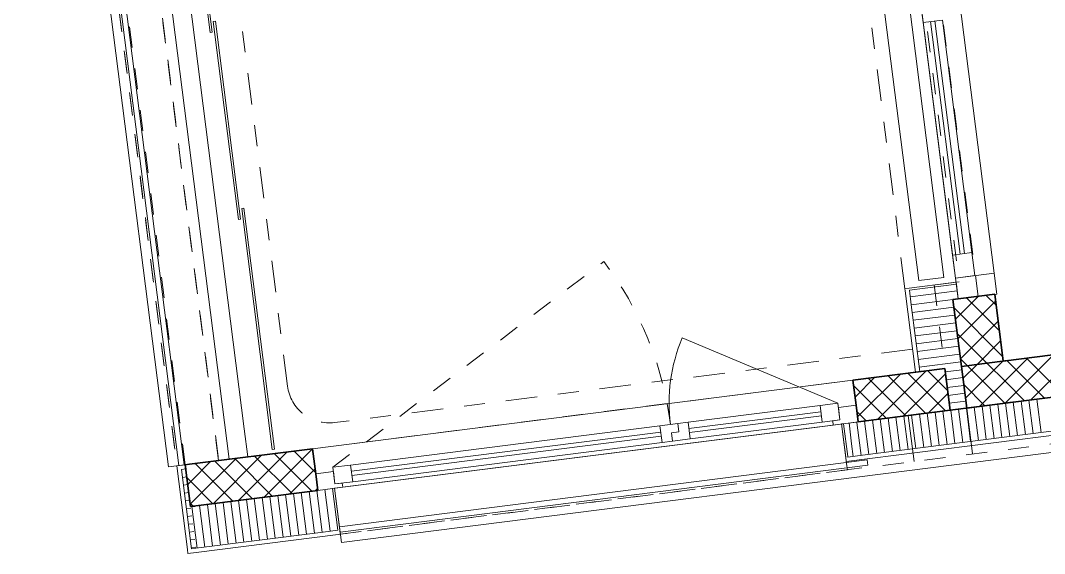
# Model space of a CAD drawing. Header units: metres. Extents: x 2713679.5 to 2713747.3, y 1226017.1 to 1226104.2.
# Drawn here: x 2713686.233 to 2713691.102, y 1226061.907 to 1226064.442 of the extents above; entities that cross this region are included whole.
import ezdxf

# ---------------------------------------------------------------- set-up
doc = ezdxf.new("R2010")
doc.units = ezdxf.units.M
doc.header["$MEASUREMENT"] = 0
doc.linetypes.add('Strich 2_1mm', pattern=[0.15, 0.1, -0.05])
doc.linetypes.add('Strichpunkt 3_1_1mm Achsen', pattern=[0.25, 0.15, -0.05, 0, -0.05])
doc.layers.add('plangrafiken', color=251, linetype='Continuous')
doc.layers.add('waende_stuetzen', color=250, linetype='Continuous')

msp = doc.modelspace()

# ---------------------------------------------------------------- linework, layer by layer
at = {"layer": 'plangrafiken', "color": 7, "linetype": 'Strich 2_1mm', "lineweight": 13}
for p, q in [((2713686.4549, 1226068.0237), (2713687.1751, 1226062.3492)), ((2713687.0163, 1226062.3291), (2713686.2962, 1226068.0036)), ((2713687.6215, 1226062.4059), (2713690.1909, 1226062.732)), ((2713687.1751, 1226062.3492), (2713687.0163, 1226062.3291))]:
    msp.add_line(p, q, dxfattribs=at)
at = {"layer": 'plangrafiken', "color": 7, "linetype": 'Continuous', "lineweight": 13}
for p, q in [((2713686.2715, 1226067.9601), (2713686.9866, 1226062.3253)), ((2713687.0114, 1226062.3285), (2713686.2963, 1226067.9633)), ((2713686.6115, 1226067.9025), (2713687.297, 1226062.5008)), ((2713690.3031, 1226065.74), (2713690.6229, 1226063.2202)), ((2713690.5038, 1226063.2051), (2713690.184, 1226065.7249)), ((2713690.6229, 1226063.2202), (2713690.5038, 1226063.2051)), ((2713687.297, 1226062.5008), (2713687.314, 1226062.3669)), ((2713690.2592, 1226062.3525), (2713687.7493, 1226062.034)), ((2713687.7525, 1226062.0092), (2713690.2623, 1226062.3277)), ((2713690.2623, 1226062.3277), (2713690.2592, 1226062.3525)), ((2713687.7493, 1226062.034), (2713687.7525, 1226062.0092))]:
    msp.add_line(p, q, dxfattribs=at)
at = {"layer": 'plangrafiken', "color": 7, "linetype": 'Strichpunkt 3_1_1mm Achsen', "lineweight": 18}
for p, q in [((2713687.5031, 1226062.7034), (2713686.8774, 1226067.6338)), ((2713690.4747, 1226062.8789), (2713687.7267, 1226062.5301))]:
    msp.add_line(p, q, dxfattribs=at)
at = {"layer": 'plangrafiken', "color": 7, "linetype": 'Continuous', "lineweight": 35}
for p, q in [((2713687.0362, 1226062.3316), (2713687.0163, 1226062.3291)), ((2713687.0163, 1226062.3291), (2713687.0415, 1226062.1307)), ((2713687.0415, 1226062.1307), (2713687.0614, 1226062.1332))]:
    msp.add_line(p, q, dxfattribs=at)
at = {"layer": 'plangrafiken', "color": 7, "linetype": 'Strichpunkt 3_1_1mm Achsen', "lineweight": 18}
msp.add_arc((2713687.7015, 1226062.7285), 0.2, 187.2326, 277.2326, dxfattribs=at)
at = {"layer": 'waende_stuetzen', "color": 7, "linetype": 'Strich 2_1mm', "lineweight": 13}
for p, q in [((2713687.1751, 1226062.3492), (2713686.4726, 1226067.8848)), ((2713686.2729, 1226067.8696), (2713686.9767, 1226062.3241)), ((2713686.2742, 1226067.8597), (2713686.9767, 1226062.3241)), ((2713690.7855, 1226063.13), (2713690.438, 1226065.868)), ((2713690.3687, 1226065.7786), (2713690.6961, 1226063.1993)), ((2713687.7184, 1226062.3174), (2713689.0062, 1226063.2961)), ((2713690.6961, 1226063.1993), (2713690.577, 1226063.1842)), ((2713690.577, 1226063.1842), (2713690.6526, 1226062.5889)), ((2713690.6665, 1226063.1149), (2713690.7855, 1226063.13)), ((2713690.7319, 1226062.599), (2713690.6665, 1226063.1149)), ((2713687.7537, 1226061.9993), (2713692.7784, 1226062.637)), ((2713690.6526, 1226062.5889), (2713690.7319, 1226062.599)), ((2713687.0362, 1226062.3316), (2713687.1751, 1226062.3492)), ((2713690.1644, 1226062.3052), (2713687.7537, 1226061.9993))]:
    msp.add_line(p, q, dxfattribs=at)
at = {"layer": 'waende_stuetzen', "color": 7, "linetype": 'Continuous', "lineweight": 13}
for p, q in [((2713686.5209, 1226067.9011), (2713687.2247, 1226062.3555)), ((2713686.2332, 1226067.8645), (2713686.937, 1226062.319)), ((2713690.8622, 1226063.2405), (2713690.5399, 1226065.7802)), ((2713690.3564, 1226065.7569), (2713690.6787, 1226063.2172)), ((2713687.0148, 1226065.3278), (2713687.1344, 1226064.3853)), ((2713687.1443, 1226064.3866), (2713687.0247, 1226065.329)), ((2713690.5106, 1226064.5416), (2713690.5245, 1226064.4325)), ((2713687.1599, 1226064.4389), (2713687.1499, 1226064.4377)), ((2713687.1499, 1226064.4377), (2713687.2695, 1226063.4952)), ((2713687.2795, 1226063.4965), (2713687.1599, 1226064.4389)), ((2713690.5245, 1226064.4325), (2713690.6162, 1226064.4441)), ((2713690.5245, 1226064.4325), (2713690.6648, 1226063.3264)), ((2713690.5604, 1226064.4371), (2713690.7008, 1226063.3309)), ((2713690.7206, 1226063.3334), (2713690.5803, 1226064.4396)), ((2713690.7566, 1226063.338), (2713690.6162, 1226064.4441)), ((2713687.1344, 1226064.3853), (2713687.1443, 1226064.3866)), ((2713687.295, 1226063.5489), (2713687.2851, 1226063.5476)), ((2713687.2851, 1226063.5476), (2713687.4305, 1226062.4018)), ((2713687.4404, 1226062.4031), (2713687.295, 1226063.5489)), ((2713687.2695, 1226063.4952), (2713687.2795, 1226063.4965)), ((2713690.7566, 1226063.338), (2713690.6648, 1226063.3264)), ((2713690.6648, 1226063.3264), (2713690.6787, 1226063.2172)), ((2713690.7704, 1226063.2289), (2713690.7566, 1226063.338)), ((2713690.8622, 1226063.2405), (2713690.6787, 1226063.2172)), ((2713690.6787, 1226063.2172), (2713690.7704, 1226063.2289)), ((2713690.6787, 1226063.2172), (2713690.6913, 1226063.118)), ((2713690.8748, 1226063.1413), (2713690.8622, 1226063.2405)), ((2713690.6913, 1226063.118), (2713690.8748, 1226063.1413)), ((2713690.1192, 1226062.6221), (2713689.3792, 1226062.9326)), ((2713687.726, 1226062.2176), (2713692.7507, 1226062.8552)), ((2713690.1909, 1226062.732), (2713687.6215, 1226062.4059)), ((2713690.1192, 1226062.6221), (2713690.0348, 1226062.6114)), ((2713690.1292, 1226062.5427), (2713690.1192, 1226062.6221)), ((2713690.206, 1226062.6129), (2713690.1217, 1226062.6022)), ((2713687.7588, 1226061.9596), (2713692.7835, 1226062.5973)), ((2713690.0348, 1226062.6114), (2713689.4074, 1226062.5317)), ((2713690.0386, 1226062.5816), (2713689.4111, 1226062.502)), ((2713690.0348, 1226062.6114), (2713690.0449, 1226062.532)), ((2713690.1217, 1226062.6022), (2713690.1292, 1226062.5427)), ((2713687.7657, 1226062.2226), (2713690.097, 1226062.5184)), ((2713689.3578, 1226062.5254), (2713689.2734, 1226062.5147)), ((2713689.4074, 1226062.5317), (2713689.3578, 1226062.5254)), ((2713689.3578, 1226062.5254), (2713689.3628, 1226062.4857)), ((2713689.4174, 1226062.4524), (2713689.4074, 1226062.5317)), ((2713689.4137, 1226062.4821), (2713690.0411, 1226062.5618)), ((2713689.4174, 1226062.4524), (2713690.0449, 1226062.532)), ((2713690.0449, 1226062.532), (2713690.1292, 1226062.5427)), ((2713690.1292, 1226062.5427), (2713690.0945, 1226062.5383)), ((2713690.0945, 1226062.5383), (2713690.097, 1226062.5184)), ((2713690.097, 1226062.5184), (2713690.2161, 1226062.5336)), ((2713689.2734, 1226062.5147), (2713687.8027, 1226062.3281)), ((2713689.2772, 1226062.485), (2713687.8065, 1226062.2983)), ((2713689.2734, 1226062.5147), (2713689.2835, 1226062.4354)), ((2713689.3281, 1226062.4813), (2713689.3628, 1226062.4857)), ((2713689.3331, 1226062.4417), (2713689.3281, 1226062.4813)), ((2713687.809, 1226062.2785), (2713689.2797, 1226062.4651)), ((2713687.8128, 1226062.2487), (2713689.2835, 1226062.4354)), ((2713689.2835, 1226062.4354), (2713689.3331, 1226062.4417)), ((2713689.3331, 1226062.4417), (2713689.4174, 1226062.4524)), ((2713687.4305, 1226062.4018), (2713687.4404, 1226062.4031)), ((2713686.937, 1226062.319), (2713687.2247, 1226062.3555)), ((2713687.8027, 1226062.3281), (2713687.7184, 1226062.3174)), ((2713687.8128, 1226062.2487), (2713687.8027, 1226062.3281)), ((2713687.7209, 1226062.2975), (2713687.6366, 1226062.2868)), ((2713687.7184, 1226062.3174), (2713687.7285, 1226062.238)), ((2713687.7285, 1226062.238), (2713687.7209, 1226062.2975)), ((2713687.7285, 1226062.238), (2713687.8128, 1226062.2487)), ((2713687.7632, 1226062.2424), (2713687.7285, 1226062.238)), ((2713687.7657, 1226062.2226), (2713687.7632, 1226062.2424)), ((2713687.6467, 1226062.2075), (2713687.7657, 1226062.2226)), ((2713687.7588, 1226061.9596), (2713687.726, 1226062.2176))]:
    msp.add_line(p, q, dxfattribs=at)
at = {"layer": 'waende_stuetzen', "color": 7, "linetype": 'Strichpunkt 3_1_1mm Achsen', "lineweight": 13}
msp.add_line((2713690.4381, 1226063.1665), (2713690.1108, 1226065.7459), dxfattribs=at)
at = {"layer": 'waende_stuetzen', "color": 7, "linetype": 'Continuous', "lineweight": 18}
for p, q in [((2713690.6564, 1226063.1942), (2713690.6812, 1226063.1974)), ((2713690.6825, 1226063.1875), (2713690.6812, 1226063.1974)), ((2713690.4381, 1226063.1665), (2713690.458, 1226063.1691)), ((2713690.4394, 1226063.1566), (2713690.4381, 1226063.1665)), ((2713690.4394, 1226063.1566), (2713690.4885, 1226062.7697)), ((2713690.458, 1226063.1691), (2713690.6564, 1226063.1942)), ((2713690.6825, 1226063.1875), (2713690.4592, 1226063.1591)), ((2713690.4681, 1226063.0897), (2713690.4592, 1226063.1591)), ((2713690.6913, 1226063.118), (2713690.6825, 1226063.1875)), ((2713690.4681, 1226063.0897), (2713690.5083, 1226062.7723)), ((2713692.6714, 1226062.8452), (2713690.4542, 1226062.5638)), ((2713690.4885, 1226062.7697), (2713690.5083, 1226062.7723)), ((2713690.1594, 1226062.3449), (2713692.7734, 1226062.6767)), ((2713690.2362, 1226062.3748), (2713692.6915, 1226062.6864)), ((2713690.2161, 1226062.5336), (2713690.7319, 1226062.599)), ((2713690.7319, 1226062.599), (2713690.7596, 1226062.3808)), ((2713690.1367, 1226062.5235), (2713690.1466, 1226062.5247)), ((2713690.1619, 1226062.3251), (2713690.1367, 1226062.5235)), ((2713690.1367, 1226062.5235), (2713690.1568, 1226062.3648)), ((2713690.1466, 1226062.5247), (2713690.2161, 1226062.5336)), ((2713690.1466, 1226062.5247), (2713690.1665, 1226062.3685)), ((2713690.4542, 1226062.5638), (2713690.4819, 1226062.3455)), ((2713690.1668, 1226062.366), (2713690.2362, 1226062.3748)), ((2713687.0163, 1226062.3291), (2713686.9767, 1226062.3241)), ((2713686.9767, 1226062.3241), (2713687.027, 1226061.9272)), ((2713690.1594, 1226062.3449), (2713690.1568, 1226062.3648)), ((2713690.1644, 1226062.3052), (2713690.1619, 1226062.3251)), ((2713690.1665, 1226062.3685), (2713690.1668, 1226062.366)), ((2713687.0189, 1226062.3093), (2713686.999, 1226062.3067)), ((2713686.999, 1226062.3067), (2713687.0469, 1226061.9298)), ((2713687.0415, 1226062.1307), (2713687.0189, 1226062.3093)), ((2713687.6467, 1226062.2075), (2713687.7161, 1226062.2163)), ((2713687.7161, 1226062.2163), (2713687.726, 1226062.2176)), ((2713687.7161, 1226062.2163), (2713687.7413, 1226062.0179)), ((2713687.7512, 1226062.0191), (2713687.726, 1226062.2176)), ((2713687.0667, 1226061.9323), (2713687.6719, 1226062.0091)), ((2713687.0692, 1226061.9124), (2713687.7438, 1226061.998)), ((2713687.6719, 1226062.0091), (2713687.7413, 1226062.0179)), ((2713687.7438, 1226061.998), (2713687.7537, 1226061.9993)), ((2713687.7537, 1226061.9993), (2713687.7512, 1226062.0191)), ((2713687.0469, 1226061.9298), (2713687.0667, 1226061.9323)), ((2713687.027, 1226061.9272), (2713687.0295, 1226061.9074)), ((2713687.0295, 1226061.9074), (2713687.0692, 1226061.9124))]:
    msp.add_line(p, q, dxfattribs=at)
at = {"layer": 'waende_stuetzen', "color": 18, "linetype": 'Continuous', "lineweight": 0, "true_color": 0x000000}
for p, q in [((2713690.6864, 1226063.1562), (2713690.4632, 1226063.1278)), ((2713690.6911, 1226063.119), (2713690.4679, 1226063.0906)), ((2713690.6782, 1226063.0221), (2713690.7863, 1226063.1301)), ((2713690.6902, 1226062.9279), (2713690.8691, 1226063.1068)), ((2713690.8869, 1226062.9661), (2713690.7301, 1226063.123)), ((2713690.8715, 1226063.0876), (2713690.8242, 1226063.1349)), ((2713690.4727, 1226063.0534), (2713690.6711, 1226063.0786)), ((2713690.9024, 1226062.8446), (2713690.6715, 1226063.0755)), ((2713690.4774, 1226063.0162), (2713690.6758, 1226063.0414)), ((2713690.4821, 1226062.979), (2713690.6805, 1226063.0042)), ((2713690.7021, 1226062.8338), (2713690.881, 1226063.0127)), ((2713690.4868, 1226062.9418), (2713690.6852, 1226062.967)), ((2713690.8281, 1226062.8128), (2713690.6869, 1226062.954)), ((2713690.4915, 1226062.9046), (2713690.69, 1226062.9298)), ((2713690.7813, 1226062.8069), (2713690.893, 1226062.9186)), ((2713690.4963, 1226062.8674), (2713690.6947, 1226062.8926)), ((2713691.0363, 1226062.6376), (2713691.2672, 1226062.8686)), ((2713690.501, 1226062.8302), (2713690.6994, 1226062.8554)), ((2713690.5057, 1226062.793), (2713690.7041, 1226062.8182)), ((2713690.734, 1226062.8009), (2713690.7023, 1226062.8326)), ((2713690.726, 1226062.6456), (2713690.9028, 1226062.8223)), ((2713690.9178, 1226062.7231), (2713690.8281, 1226062.8128)), ((2713690.9028, 1226062.8223), (2713690.9049, 1226062.8245)), ((2713690.9169, 1226062.7304), (2713691.0242, 1226062.8377)), ((2713691.1011, 1226062.6459), (2713690.9222, 1226062.8248)), ((2713690.9288, 1226062.6362), (2713691.1457, 1226062.8531)), ((2713691.1952, 1226062.6578), (2713691.0163, 1226062.8367)), ((2713690.2131, 1226062.5569), (2713690.4168, 1226062.7606)), ((2713690.3074, 1226062.5451), (2713690.5383, 1226062.7761)), ((2713690.4289, 1226062.5606), (2713690.6306, 1226062.7623)), ((2713690.6305, 1226062.5861), (2713690.4516, 1226062.765)), ((2713690.6408, 1226062.682), (2713690.5457, 1226062.777)), ((2713690.6295, 1226062.7709), (2713690.7088, 1226062.781)), ((2713690.7141, 1226062.7397), (2713690.7813, 1226062.8069)), ((2713690.9129, 1226062.622), (2713690.734, 1226062.8009)), ((2713690.2012, 1226062.651), (2713690.2953, 1226062.7452)), ((2713690.4423, 1226062.5623), (2713690.2634, 1226062.7412)), ((2713690.5364, 1226062.5742), (2713690.3575, 1226062.7531)), ((2713690.6342, 1226062.7337), (2713690.7136, 1226062.7438)), ((2713690.8187, 1226062.61), (2713690.7177, 1226062.7111)), ((2713690.7933, 1226062.6068), (2713690.9169, 1226062.7304)), ((2713691.007, 1226062.6339), (2713690.9178, 1226062.7231)), ((2713690.3481, 1226062.5503), (2713690.1944, 1226062.704)), ((2713690.5504, 1226062.576), (2713690.6425, 1226062.6681)), ((2713690.6389, 1226062.6965), (2713690.7183, 1226062.7066)), ((2713690.6436, 1226062.6593), (2713690.723, 1226062.6694)), ((2713690.6484, 1226062.6221), (2713690.7277, 1226062.6322)), ((2713690.862, 1226062.4542), (2713690.8418, 1226062.613)), ((2713690.8992, 1226062.459), (2713690.879, 1226062.6177)), ((2713690.9148, 1226062.6222), (2713690.9288, 1226062.6362)), ((2713690.9364, 1226062.4637), (2713690.9162, 1226062.6224)), ((2713690.9736, 1226062.4684), (2713690.9534, 1226062.6271)), ((2713691.0108, 1226062.4731), (2713690.9907, 1226062.6319)), ((2713691.048, 1226062.4778), (2713691.0279, 1226062.6366)), ((2713691.0852, 1226062.4826), (2713691.0651, 1226062.6413)), ((2713690.254, 1226062.5384), (2713690.2099, 1226062.5825)), ((2713690.49, 1226062.407), (2713690.4698, 1226062.5658)), ((2713690.5272, 1226062.4118), (2713690.507, 1226062.5705)), ((2713690.5644, 1226062.4165), (2713690.5442, 1226062.5752)), ((2713690.6016, 1226062.4212), (2713690.5814, 1226062.5799)), ((2713690.6388, 1226062.4259), (2713690.6186, 1226062.5846)), ((2713690.676, 1226062.4306), (2713690.6558, 1226062.5894)), ((2713690.7132, 1226062.4354), (2713690.693, 1226062.5941)), ((2713690.7504, 1226062.4401), (2713690.7302, 1226062.5988)), ((2713690.7876, 1226062.4448), (2713690.7674, 1226062.6035)), ((2713690.8248, 1226062.4495), (2713690.8046, 1226062.6082)), ((2713690.1847, 1226062.4293), (2713690.1722, 1226062.528)), ((2713690.2113, 1226062.5177), (2713690.2094, 1226062.5327)), ((2713690.2296, 1226062.374), (2713690.2113, 1226062.5177)), ((2713690.2668, 1226062.3787), (2713690.2466, 1226062.5374)), ((2713690.304, 1226062.3834), (2713690.2838, 1226062.5422)), ((2713690.3412, 1226062.3881), (2713690.321, 1226062.5469)), ((2713690.3784, 1226062.3929), (2713690.3582, 1226062.5516)), ((2713690.4156, 1226062.3976), (2713690.3954, 1226062.5563)), ((2713690.4528, 1226062.4023), (2713690.4326, 1226062.561)), ((2713690.1924, 1226062.3693), (2713690.1847, 1226062.4293)), ((2713687.1488, 1226062.1443), (2713687.3797, 1226062.3752)), ((2713687.2703, 1226062.1597), (2713687.5012, 1226062.3906)), ((2713687.5245, 1226062.192), (2713687.3456, 1226062.3709)), ((2713687.3918, 1226062.1751), (2713687.6216, 1226062.4049)), ((2713687.6186, 1226062.2039), (2713687.4397, 1226062.3828)), ((2713687.6359, 1226062.2927), (2713687.5338, 1226062.3948)), ((2713687.0461, 1226062.2537), (2713687.1368, 1226062.3444)), ((2713687.058, 1226062.1596), (2713687.2583, 1226062.3598)), ((2713687.2421, 1226062.1561), (2713687.0632, 1226062.335)), ((2713687.3363, 1226062.1681), (2713687.1574, 1226062.347)), ((2713687.4304, 1226062.18), (2713687.2515, 1226062.3589)), ((2713687.0236, 1226062.272), (2713687.0037, 1226062.2695)), ((2713687.5133, 1226062.1906), (2713687.6336, 1226062.3108)), ((2713687.0283, 1226062.2348), (2713687.0085, 1226062.2323)), ((2713687.0472, 1226062.245), (2713687.0241, 1226062.2681)), ((2713687.0282, 1226062.2358), (2713687.0461, 1226062.2537)), ((2713687.148, 1226062.1442), (2713687.0472, 1226062.245)), ((2713687.033, 1226062.1976), (2713687.0132, 1226062.1951)), ((2713687.4445, 1226061.9802), (2713687.4193, 1226062.1786)), ((2713687.4817, 1226061.9849), (2713687.4565, 1226062.1833)), ((2713687.5189, 1226061.9897), (2713687.4937, 1226062.1881)), ((2713687.5561, 1226061.9944), (2713687.5309, 1226062.1928)), ((2713687.5933, 1226061.9991), (2713687.5681, 1226062.1975)), ((2713687.6305, 1226062.0038), (2713687.6053, 1226062.2022)), ((2713687.6348, 1226062.206), (2713687.6455, 1226062.2167)), ((2713687.6677, 1226062.0085), (2713687.6425, 1226062.207)), ((2713687.7049, 1226062.0133), (2713687.6797, 1226062.2117)), ((2713687.0378, 1226062.1604), (2713687.0179, 1226062.1579)), ((2713687.0539, 1226062.1323), (2713687.0395, 1226062.1466)), ((2713687.0401, 1226062.1417), (2713687.058, 1226062.1596)), ((2713687.0725, 1226061.933), (2713687.0473, 1226062.1314)), ((2713687.1097, 1226061.9377), (2713687.0845, 1226062.1361)), ((2713687.1469, 1226061.9424), (2713687.1217, 1226062.1409)), ((2713687.1841, 1226061.9472), (2713687.1589, 1226062.1456)), ((2713687.2213, 1226061.9519), (2713687.1961, 1226062.1503)), ((2713687.2585, 1226061.9566), (2713687.2333, 1226062.155)), ((2713687.2957, 1226061.9613), (2713687.2705, 1226062.1597)), ((2713687.3329, 1226061.9661), (2713687.3077, 1226062.1645)), ((2713687.3701, 1226061.9708), (2713687.3449, 1226062.1692)), ((2713687.4073, 1226061.9755), (2713687.3821, 1226062.1739)), ((2713687.0425, 1226062.1232), (2713687.0226, 1226062.1207)), ((2713687.0472, 1226062.086), (2713687.0274, 1226062.0835)), ((2713687.0519, 1226062.0488), (2713687.0321, 1226062.0463)), ((2713687.0566, 1226062.0116), (2713687.0368, 1226062.0091)), ((2713687.0614, 1226061.9744), (2713687.0415, 1226061.9719)), ((2713687.0661, 1226061.9372), (2713687.0462, 1226061.9347))]:
    msp.add_line(p, q, dxfattribs=at)
at = {"layer": 'waende_stuetzen', "color": 7, "linetype": 'Continuous', "lineweight": 35}
for p, q in [((2713690.6665, 1226063.1149), (2713690.6913, 1226063.118)), ((2713690.6665, 1226063.1149), (2713690.7068, 1226062.7974)), ((2713690.6913, 1226063.118), (2713690.8649, 1226063.1401)), ((2713690.9052, 1226062.8226), (2713690.8649, 1226063.1401)), ((2713692.6462, 1226063.0436), (2713690.9052, 1226062.8226)), ((2713692.6714, 1226062.8452), (2713690.2161, 1226062.5336)), ((2713690.925, 1226062.8251), (2713690.7068, 1226062.7974)), ((2713690.6274, 1226062.7874), (2713690.1909, 1226062.732)), ((2713690.6274, 1226062.7874), (2713690.6526, 1226062.5889)), ((2713690.7319, 1226062.599), (2713690.7068, 1226062.7974)), ((2713690.206, 1226062.6129), (2713690.1909, 1226062.732)), ((2713690.2161, 1226062.5336), (2713690.206, 1226062.6129)), ((2713690.7319, 1226062.599), (2713690.9502, 1226062.6267)), ((2713687.6215, 1226062.4059), (2713687.0362, 1226062.3316)), ((2713687.6366, 1226062.2868), (2713687.6215, 1226062.4059)), ((2713687.0362, 1226062.3316), (2713687.0163, 1226062.3291)), ((2713687.0163, 1226062.3291), (2713687.0189, 1226062.3093)), ((2713687.6467, 1226062.2075), (2713687.6366, 1226062.2868)), ((2713687.0415, 1226062.1307), (2713687.6467, 1226062.2075))]:
    msp.add_line(p, q, dxfattribs=at)
at = {"layer": 'waende_stuetzen', "color": 7, "linetype": 'Strich 2_1mm', "lineweight": 13}
msp.add_arc((2713687.7184, 1226062.3174), 1.6175, 7.2326, 37.2326, dxfattribs=at)
at = {"layer": 'waende_stuetzen', "color": 7, "linetype": 'Continuous', "lineweight": 13}
msp.add_arc((2713690.1192, 1226062.6221), 0.8025, 157.2326, 187.2326, dxfattribs=at)

doc.saveas('drawing.dxf')
